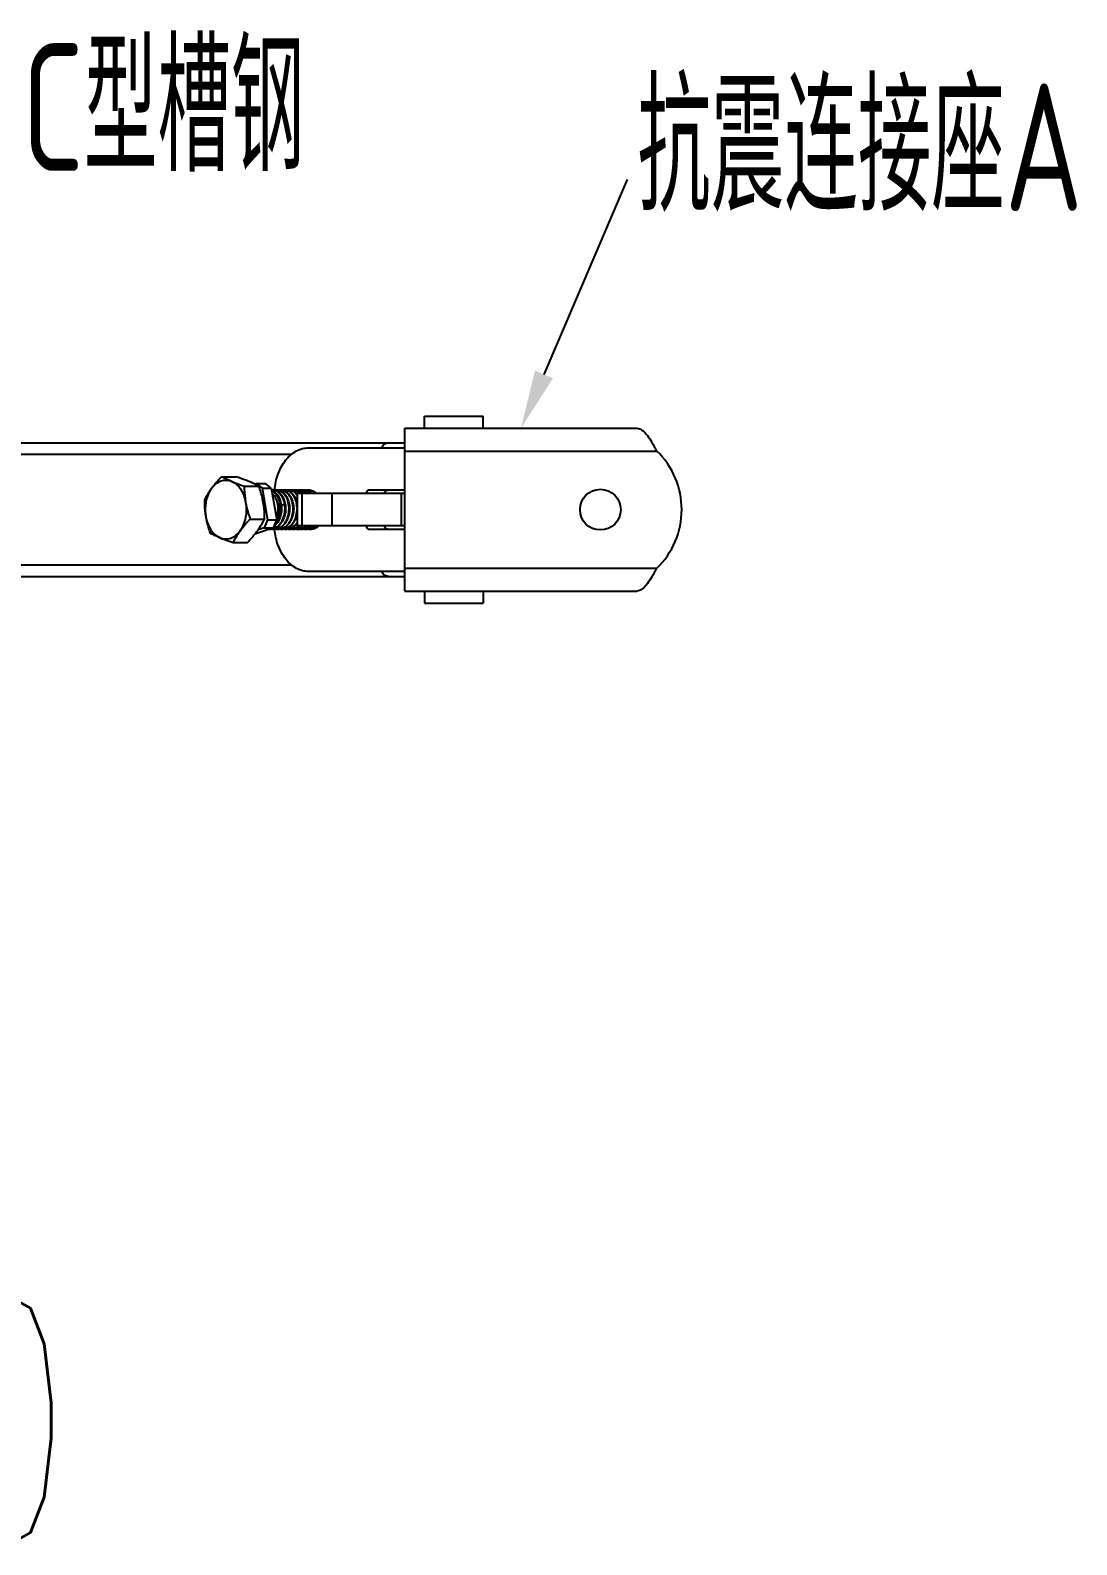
# Model space of a CAD drawing. Extents: x 4995099 to 5303443, y 4627657 to 4889583.
# Drawn here: x 5053900 to 5057474, y 4761863 to 4767037 of the extents above; entities that cross this region are included whole.
import ezdxf

# ---------------------------------------------------------------- set-up
doc = ezdxf.new("R2010")
doc.units = 0
doc.header["$LTSCALE"] = 1000
doc.header["$MEASUREMENT"] = 0
doc.layers.get('0').update_dxf_attribs({"color": 4, "linetype": 'CONTINUOUS'})
doc.layers.add('TWT_TEXT', color=7, linetype='CONTINUOUS')
doc.styles.add('HZTXT', font='TXT', dxfattribs={"bigfont": 'HZTXT'})
doc.styles.get("Standard").update_dxf_attribs({"font": 'GBENOR', "bigfont": 'GBCBIG'})

msp = doc.modelspace()

# ---------------------------------------------------------------- linework, layer by layer
at = {"linetype": 'Continuous'}
for p, q in [((5055246.4, 4765677.1), (5055246.4, 4765718.8)), ((5055446.6, 4765677.1), (5055446.6, 4765718.8)), ((5055179.7, 4765121), (5055179.7, 4765677.1)), ((5055179.7, 4765677.1), (5055971.8, 4765677.1)), ((5051490.4, 4765627), (5055179.7, 4765627)), ((5054851, 4765610.3), (5055179.7, 4765610.3)), ((5055179.7, 4765599.2), (5056039.9, 4765599.2)), ((5051655.4, 4765588.1), (5054792.1, 4765588.1)), ((5054553.4, 4765511.2), (5054602.2, 4765511.2)), ((5054666.7, 4765486.3), (5054672.4, 4765488.3)), ((5054672.4, 4765488.3), (5054691.4, 4765472)), ((5054672.4, 4765488.3), (5054703.8, 4765488.3)), ((5054722.9, 4765472), (5054703.8, 4765488.3)), ((5054631.9, 4765479.2), (5054680.7, 4765479.2)), ((5054691.4, 4765472), (5054710.3, 4765364)), ((5054691.4, 4765472), (5054722.9, 4765472)), ((5054722.9, 4765472), (5054741.8, 4765364)), ((5054811.2, 4765454.6), (5054811.2, 4765343.4)), ((5055179.7, 4765454.6), (5054811.2, 4765454.6)), ((5054827.5, 4765454.6), (5054827.5, 4765343.4)), ((5054930.3, 4765454.6), (5054930.3, 4765343.4)), ((5055179.7, 4765465.8), (5055055.5, 4765465.8)), ((5055166.2, 4765454.6), (5055166.2, 4765343.4)), ((5054768.8, 4765417), (5054757.3, 4765414.1)), ((5054651.5, 4765367), (5054700.3, 4765367)), ((5054730.3, 4765337.1), (5054666.5, 4765314.8)), ((5054698.8, 4765337.1), (5054678, 4765329.8)), ((5054710.3, 4765364), (5054698.8, 4765337.1)), ((5054698.8, 4765337.1), (5054730.3, 4765337.1)), ((5054710.3, 4765364), (5054741.8, 4765364)), ((5054730.3, 4765337.1), (5054741.8, 4765364)), ((5055179.7, 4765343.4), (5054811.2, 4765343.4)), ((5054592.6, 4765286.8), (5054641.4, 4765286.8)), ((5055055.5, 4765332.3), (5055179.7, 4765332.3)), ((5051655.4, 4765210), (5054792.1, 4765210)), ((5055179.7, 4765187.7), (5054851, 4765187.7)), ((5055179.7, 4765198.8), (5056039.9, 4765198.8)), ((5051490.4, 4765171), (5055179.7, 4765171)), ((5055179.7, 4765121), (5055971.8, 4765121)), ((5055246.4, 4765121), (5055246.4, 4765079.3)), ((5055446.6, 4765121), (5055446.6, 4765079.3))]:
    msp.add_line(p, q, dxfattribs=at)
for p, q in [((5055246.4, 4765718.8), (5055446.6, 4765718.8)), ((5055246.4, 4765079.3), (5055446.6, 4765079.3))]:
    msp.add_line(p, q)
msp.add_lwpolyline([(5055654.6, 4765860.9), (5055940, 4766526.4)])
msp.add_circle((5055847, 4765399), 69.5, dxfattribs=at)
for centre, radius, start, end in [((5055649, 4765391.4), 442.7, 27.9978, 29.2622), ((5055847, 4765399), 278, 313.9455, 46.0545), ((5054726.2, 4765435.4), 30.4, 86.7845, 94.2112), ((5054740, 4765435.1), 30.7, 90.0499, 101.0645), ((5054740, 4765435.4), 30.4, 86.7743, 90.0077), ((5054753.8, 4765435.1), 30.7, 90.0384, 101.0179), ((5054753.7, 4765435.4), 30.4, 86.7856, 89.9966), ((5054767.5, 4765435.1), 30.7, 90.049, 100.9955), ((5054767.5, 4765435.4), 30.4, 86.7801, 90.0075), ((5054781.3, 4765435.1), 30.7, 90.0437, 101.062), ((5054781.3, 4765435.4), 30.4, 86.7795, 90.0015), ((5054795, 4765435.1), 30.7, 90.0437, 101.0051), ((5054795, 4765435.4), 30.4, 86.7867, 90.0021), ((5054808.8, 4765435.1), 30.7, 90.0497, 101.0016), ((5054774.6, 4765421.2), 47.1, 42.2645, 48.752), ((5054808.8, 4765435.4), 30.4, 86.7769, 90.0081), ((5054771.4, 4765418.3), 51.4, 39.2284, 42.3074), ((5054822.6, 4765435.1), 30.7, 90.0405, 101.0531), ((5054789.3, 4765422.2), 45.8, 45.4702, 48.7951), ((5054822.6, 4765435.4), 30.4, 86.785, 89.9983), ((5054836.3, 4765435.1), 30.7, 90.049, 100.9977), ((5054803, 4765422.2), 45.8, 45.466, 48.8093), ((5054836.3, 4765435.4), 30.4, 86.7894, 90.0075), ((5054850.1, 4765435.1), 30.7, 90.0526, 101.0446), ((5054816.8, 4765422.2), 45.8, 45.4871, 48.7938), ((5054850.1, 4765435.4), 30.4, 86.7735, 90.0108), ((5054830.5, 4765422.2), 45.8, 45.4665, 48.8015), ((5054668.4, 4765402.5), 89.6, 7.4386, 9.2614), ((5054685, 4765402.8), 73.2, 10.5055, 11.1799), ((5054684.3, 4765402.7), 73.9, 8.9052, 10.5042), ((5054711.4, 4765402.6), 74.3, 9.0333, 9.9567), ((5054706.8, 4765402.1), 79, 352.211, 352.5185), ((5054725.6, 4765402.7), 73.9, 8.9818, 11.0323), ((5054733.1, 4765369.2), 36.9, 260.1078, 269.9722), ((5054718.5, 4765372), 39.8, 288.4202, 290.7394), ((5054720.6, 4765371.1), 38.9, 285.8298, 288.459), ((5054746.9, 4765369.2), 36.9, 260.0711, 269.9827), ((5054732.4, 4765371.8), 39.6, 288.4602, 290.6746), ((5054734.4, 4765371.1), 38.9, 285.9611, 288.4588), ((5054760.6, 4765369.1), 36.9, 260.1504, 269.9814), ((5054746.2, 4765371.8), 39.6, 288.4602, 290.6754), ((5054748.1, 4765371.1), 38.9, 285.9619, 288.4588), ((5054774.4, 4765369.1), 36.8, 260.395, 269.9755), ((5054759.9, 4765371.8), 39.6, 288.4602, 290.6741), ((5054761.9, 4765371.1), 38.9, 285.9641, 288.119), ((5054761.8, 4765371.4), 39.1, 288.117, 288.456), ((5054788.2, 4765369.2), 36.9, 260.0747, 269.9827), ((5054773.7, 4765371.8), 39.6, 288.4603, 290.6749), ((5054775.6, 4765371.1), 38.9, 285.9612, 288.4588), ((5054801.9, 4765369.1), 36.9, 260.141, 269.976), ((5054787.5, 4765371.8), 39.6, 288.4602, 290.6747), ((5054789.4, 4765371.1), 38.9, 285.9616, 288.4588), ((5054815.7, 4765369.2), 36.9, 260.0816, 269.9797), ((5054781.8, 4765381.3), 50.7, 307.6353, 311.5837), ((5054801.2, 4765371.8), 39.6, 288.4602, 290.6743), ((5054803.2, 4765371.1), 38.9, 285.9612, 288.4588), ((5054829.4, 4765369.1), 36.9, 260.1633, 269.9862), ((5054815, 4765371.8), 39.6, 288.4603, 290.6751), ((5054816.9, 4765371.1), 38.9, 285.9624, 288.4588), ((5054795, 4765382), 51.6, 309.969, 311.5623), ((5054797.1, 4765381.5), 51, 308.3867, 311.6033), ((5054843.2, 4765369.2), 36.9, 260.1241, 269.9724), ((5054828.7, 4765371.8), 39.6, 288.4602, 290.6742), ((5054830.7, 4765371.1), 38.9, 285.9615, 288.4588), ((5054857, 4765369.2), 36.9, 260.0725, 269.9827), ((5054842.5, 4765371.8), 39.6, 288.4602, 290.6744), ((5054844.5, 4765371.1), 38.9, 285.9611, 288.4588), ((5054856.3, 4765371.8), 39.6, 288.4603, 290.6754), ((5054858.2, 4765371.1), 38.9, 285.9619, 288.4588), ((5054849.7, 4765382.4), 52.1, 311.2696, 311.5925), ((5054851.8, 4765381.9), 51.5, 309.7045, 311.528), ((5054719.2, 4765369.1), 36.8, 266.5315, 270.0065), ((5054719.2, 4765369), 36.7, 270.0081, 272.8567), ((5054719.2, 4765369.1), 36.8, 272.8574, 275.2194), ((5054733.1, 4765368.8), 36.6, 269.9973, 272.6949), ((5054746.9, 4765368.8), 36.6, 270.008, 272.693), ((5054746.9, 4765368.9), 36.6, 272.6938, 275.2451), ((5054760.6, 4765368.8), 36.6, 270.0063, 272.6857), ((5054774.4, 4765368.8), 36.5, 270.0004, 272.6959), ((5054788.1, 4765368.8), 36.6, 270.008, 272.6878), ((5054788.1, 4765368.9), 36.6, 272.6886, 275.2518), ((5054801.9, 4765368.8), 36.6, 270.0011, 272.692), ((5054815.7, 4765368.8), 36.6, 270.005, 272.6978), ((5054815.7, 4765368.9), 36.6, 272.6985, 275.2581), ((5054829.4, 4765368.9), 36.6, 270.011, 272.6839), ((5054843.2, 4765368.8), 36.6, 269.9975, 272.695), ((5054857, 4765368.8), 36.6, 270.008, 272.6973), ((5054857, 4765368.9), 36.6, 272.6981, 275.2477), ((5055649, 4765406.7), 442.7, 330.7378, 332.0022)]:
    msp.add_arc(centre, radius, start, end, dxfattribs=at)
for points, knots in [([(5055971.8, 4765677.1), (5055984.3, 4765677.1), (5056003, 4765660), (5056020.2, 4765634.1), (5056030.1, 4765616.9), (5056035.2, 4765607.8)], [0, 0, 0, 0, 0.388881, 0.673899, 1, 1, 1, 1]), ([(5054734, 4765465), (5054735.8, 4765484.4), (5054743.9, 4765521.4), (5054769.5, 4765569), (5054806.2, 4765602), (5054836.7, 4765610.3), (5054851, 4765610.3)], [0, 0, 0, 0, 0.288185, 0.553327, 0.788006, 1, 1, 1, 1]), ([(5055099.8, 4765610.5), (5055102.1, 4765615.1), (5055108.1, 4765623.3), (5055117.9, 4765627), (5055122.3, 4765627)], [0, 0, 0, 0, 0.538137, 1, 1, 1, 1]), ([(5054518.8, 4765471.2), (5054521.4, 4765474.6), (5054532.1, 4765488.6), (5054544.1, 4765501.6), (5054553.4, 4765511.2)], [0, 0, 0, 0, 0.240981, 1, 1, 1, 1]), ([(5054587.6, 4765495.2), (5054581.8, 4765497.5), (5054569.3, 4765500.3), (5054550.2, 4765497.2), (5054532.6, 4765487.1), (5054523.1, 4765476.9), (5054518.8, 4765471.2)], [0, 0, 0, 0, 0.238229, 0.47528, 0.726056, 1, 1, 1, 1]), ([(5054587.6, 4765495.2), (5054584.4, 4765496.5), (5054572.8, 4765501.4), (5054561.4, 4765506.9), (5054553.4, 4765511.2)], [0, 0, 0, 0, 0.275005, 1, 1, 1, 1]), ([(5054636.6, 4765423.1), (5054635.2, 4765431.3), (5054630.9, 4765447.2), (5054620, 4765468.4), (5054605.7, 4765485.1), (5054593.7, 4765492.7), (5054587.6, 4765495.2)], [0, 0, 0, 0, 0.27851, 0.540172, 0.780428, 1, 1, 1, 1]), ([(5054587.6, 4765495.2), (5054591, 4765493.8), (5054605.6, 4765488), (5054620.5, 4765482.9), (5054631.9, 4765479.2)], [0, 0, 0, 0, 0.233658, 1, 1, 1, 1]), ([(5054646.5, 4765495.2), (5054643.1, 4765496.6), (5054628.5, 4765502.3), (5054613.6, 4765507.5), (5054602.2, 4765511.2)], [0, 0, 0, 0, 0.233658, 1, 1, 1, 1]), ([(5054680.7, 4765479.2), (5054678.2, 4765480.5), (5054667, 4765486.3), (5054655.5, 4765491.5), (5054646.5, 4765495.2)], [0, 0, 0, 0, 0.226572, 1, 1, 1, 1]), ([(5054518.8, 4765471.2), (5054516.4, 4765467.9), (5054507.4, 4765455), (5054499.6, 4765441.4), (5054494.5, 4765431.1)], [0, 0, 0, 0, 0.263099, 1, 1, 1, 1]), ([(5054518.8, 4765471.2), (5054514.2, 4765464.9), (5054498, 4765435.6), (5054494.8, 4765400), (5054499.2, 4765375)], [0, 0, 0, 0, 0.235366, 1, 1, 1, 1]), ([(5054636.6, 4765423.1), (5054635.8, 4765427.8), (5054633, 4765446.3), (5054632, 4765465.1), (5054631.9, 4765479.2)], [0, 0, 0, 0, 0.254083, 1, 1, 1, 1]), ([(5054695.6, 4765423.1), (5054694.8, 4765427.8), (5054691, 4765446.8), (5054685.4, 4765465.4), (5054680.7, 4765479.2)], [0, 0, 0, 0, 0.248499, 1, 1, 1, 1]), ([(5054724.3, 4765464), (5054725.4, 4765463.7), (5054729.9, 4765461.8), (5054734.1, 4765459.1), (5054736.8, 4765456.6)], [0, 0, 0, 0, 0.241445, 1, 1, 1, 1]), ([(5054734.8, 4765347.3), (5054742.4, 4765355.3), (5054750.5, 4765371.2), (5054754.8, 4765393.9), (5054754.9, 4765411.8), (5054751.5, 4765428.8), (5054743.6, 4765447.6), (5054732.9, 4765459.1), (5054724.5, 4765462.9)], [0, 0, 0, 0, 0.255096, 0.39268, 0.530602, 0.663916, 0.788307, 1, 1, 1, 1]), ([(5054726, 4765455), (5054736, 4765445.3), (5054745.2, 4765423.5), (5054746.4, 4765393.9), (5054743.2, 4765378.3), (5054740.6, 4765370.9)], [0, 0, 0, 0, 0.470214, 0.736055, 1, 1, 1, 1]), ([(5054727.9, 4765465.8), (5054731.9, 4765465.8), (5054740.3, 4765464), (5054747.4, 4765459.4), (5054750.6, 4765456.6)], [0, 0, 0, 0, 0.482589, 1, 1, 1, 1]), ([(5054768.8, 4765417), (5054767.8, 4765423.5), (5054764.3, 4765435.8), (5054755.2, 4765451.4), (5054742.8, 4765462.3), (5054732.7, 4765465.4), (5054727.9, 4765465.7)], [0, 0, 0, 0, 0.290521, 0.554658, 0.788516, 1, 1, 1, 1]), ([(5054736.8, 4765456.6), (5054739.4, 4765454.4), (5054749.5, 4765443.2), (5054754.9, 4765428.4), (5054756.8, 4765417)], [0, 0, 0, 0, 0.227377, 1, 1, 1, 1]), ([(5054741.7, 4765465.8), (5054745.7, 4765465.8), (5054754, 4765464), (5054761.1, 4765459.4), (5054764.4, 4765456.6)], [0, 0, 0, 0, 0.482586, 1, 1, 1, 1]), ([(5054746.4, 4765334.8), (5054752.2, 4765337), (5054763.6, 4765344.6), (5054775.7, 4765362), (5054782.9, 4765383.4), (5054784.6, 4765406.7), (5054780.8, 4765429), (5054771.8, 4765447.9), (5054758.5, 4765461.5), (5054747.1, 4765465.4), (5054741.7, 4765465.7)], [0, 0, 0, 0, 0.11422, 0.241557, 0.38018, 0.523371, 0.662464, 0.789655, 0.901082, 1, 1, 1, 1]), ([(5054764.4, 4765456.6), (5054772.8, 4765449.3), (5054781.7, 4765432.8), (5054785.9, 4765409.1), (5054785.3, 4765389.5), (5054780.8, 4765370.7), (5054772.5, 4765354.2), (5054761.2, 4765341.4), (5054751.6, 4765335.9), (5054746.7, 4765334.2)], [0, 0, 0, 0, 0.234995, 0.369193, 0.507415, 0.643708, 0.772808, 0.891506, 1, 1, 1, 1]), ([(5054750.6, 4765456.6), (5054753.1, 4765454.4), (5054763.2, 4765443.3), (5054768.6, 4765428.6), (5054770.5, 4765417.3)], [0, 0, 0, 0, 0.22749, 1, 1, 1, 1]), ([(5054755.4, 4765465.8), (5054759.4, 4765465.8), (5054767.8, 4765464), (5054774.9, 4765459.4), (5054778.1, 4765456.6)], [0, 0, 0, 0, 0.482586, 1, 1, 1, 1]), ([(5054760.2, 4765334.8), (5054766, 4765337), (5054777.3, 4765344.6), (5054789.4, 4765362), (5054796.7, 4765383.5), (5054798.4, 4765406.7), (5054794.5, 4765429), (5054785.5, 4765448), (5054772.3, 4765461.5), (5054760.8, 4765465.4), (5054755.4, 4765465.7)], [0, 0, 0, 0, 0.114222, 0.241564, 0.380183, 0.523375, 0.662466, 0.789658, 0.901085, 1, 1, 1, 1]), ([(5054778.1, 4765456.6), (5054786.5, 4765449.3), (5054795.4, 4765432.8), (5054799.7, 4765409.1), (5054799.1, 4765389.5), (5054794.5, 4765370.7), (5054786.3, 4765354.2), (5054774.9, 4765341.4), (5054765.3, 4765335.9), (5054760.4, 4765334.2)], [0, 0, 0, 0, 0.235001, 0.369196, 0.507414, 0.643709, 0.772807, 0.891505, 1, 1, 1, 1]), ([(5054769.2, 4765465.8), (5054773.2, 4765465.8), (5054781.6, 4765464), (5054788.7, 4765459.4), (5054791.9, 4765456.6)], [0, 0, 0, 0, 0.482588, 1, 1, 1, 1]), ([(5054811.2, 4765405.2), (5054811, 4765413), (5054808.7, 4765427.9), (5054799.8, 4765447.4), (5054786.4, 4765461.3), (5054774.7, 4765465.4), (5054769.2, 4765465.7)], [0, 0, 0, 0, 0.291873, 0.559175, 0.79302, 1, 1, 1, 1]), ([(5054783, 4765465.8), (5054787, 4765465.8), (5054795.3, 4765464), (5054802.4, 4765459.4), (5054805.7, 4765456.6)], [0, 0, 0, 0, 0.482585, 1, 1, 1, 1]), ([(5054811.3, 4765448.5), (5054807.7, 4765453.4), (5054799.5, 4765461.6), (5054788.3, 4765465.4), (5054783, 4765465.7)], [0, 0, 0, 0, 0.52908, 1, 1, 1, 1]), ([(5054791.9, 4765456.6), (5054794.3, 4765454.5), (5054803.9, 4765444.1), (5054809.3, 4765430.3), (5054811.3, 4765419.7)], [0, 0, 0, 0, 0.228177, 1, 1, 1, 1]), ([(5054796.7, 4765465.8), (5054800.7, 4765465.8), (5054809.1, 4765464), (5054816.2, 4765459.4), (5054819.4, 4765456.6)], [0, 0, 0, 0, 0.482586, 1, 1, 1, 1]), ([(5054819.6, 4765454.8), (5054816.5, 4765457.9), (5054809.4, 4765463.2), (5054800.9, 4765465.5), (5054796.7, 4765465.7)], [0, 0, 0, 0, 0.520001, 1, 1, 1, 1]), ([(5054810.5, 4765465.8), (5054814.5, 4765465.8), (5054822.9, 4765464), (5054830, 4765459.4), (5054833.2, 4765456.6)], [0, 0, 0, 0, 0.482587, 1, 1, 1, 1]), ([(5054833.4, 4765454.8), (5054830.2, 4765457.9), (5054823.2, 4765463.2), (5054814.6, 4765465.5), (5054810.5, 4765465.7)], [0, 0, 0, 0, 0.520002, 1, 1, 1, 1]), ([(5054824.3, 4765465.8), (5054828.3, 4765465.8), (5054836.6, 4765464), (5054843.7, 4765459.4), (5054846.9, 4765456.6)], [0, 0, 0, 0, 0.482583, 1, 1, 1, 1]), ([(5054847.2, 4765454.8), (5054844, 4765457.9), (5054836.9, 4765463.2), (5054828.4, 4765465.5), (5054824.3, 4765465.7)], [0, 0, 0, 0, 0.52002, 1, 1, 1, 1]), ([(5054838, 4765465.8), (5054842, 4765465.8), (5054850.4, 4765464), (5054857.5, 4765459.4), (5054860.7, 4765456.6)], [0, 0, 0, 0, 0.482588, 1, 1, 1, 1]), ([(5054860.9, 4765454.8), (5054857.7, 4765458), (5054850.7, 4765463.2), (5054842.1, 4765465.5), (5054838, 4765465.7)], [0, 0, 0, 0, 0.519993, 1, 1, 1, 1]), ([(5054851.8, 4765465.8), (5054856.2, 4765465.8), (5054865.4, 4765463.7), (5054873, 4765458.1), (5054876.4, 4765454.8)], [0, 0, 0, 0, 0.479607, 1, 1, 1, 1]), ([(5054874.7, 4765454.8), (5054871.5, 4765457.9), (5054864.5, 4765463.2), (5054855.9, 4765465.5), (5054851.8, 4765465.7)], [0, 0, 0, 0, 0.520009, 1, 1, 1, 1]), ([(5055055.5, 4765465.8), (5055053.4, 4765465.8), (5055048.7, 4765462.4), (5055047.6, 4765457.4), (5055047.6, 4765454.6)], [0, 0, 0, 0, 0.440239, 1, 1, 1, 1]), ([(5055110.6, 4765454.6), (5055110.6, 4765457.4), (5055111.6, 4765462.4), (5055116.3, 4765465.8), (5055118.4, 4765465.8)], [0, 0, 0, 0, 0.559761, 1, 1, 1, 1]), ([(5054494.5, 4765431.1), (5054494.5, 4765426.5), (5054494.9, 4765407.7), (5054496.8, 4765388.9), (5054499.2, 4765375)], [0, 0, 0, 0, 0.246121, 1, 1, 1, 1]), ([(5054617, 4765326.9), (5054621.6, 4765333.2), (5054637.8, 4765362.4), (5054641, 4765398), (5054636.6, 4765423.1)], [0, 0, 0, 0, 0.235366, 1, 1, 1, 1]), ([(5054651.5, 4765367), (5054650, 4765371.6), (5054643.9, 4765389.9), (5054639.1, 4765408.8), (5054636.6, 4765423.1)], [0, 0, 0, 0, 0.251163, 1, 1, 1, 1]), ([(5054700.3, 4765367), (5054700.3, 4765371.6), (5054699.9, 4765390.3), (5054698, 4765409.1), (5054695.6, 4765423.1)], [0, 0, 0, 0, 0.246121, 1, 1, 1, 1]), ([(5054757.2, 4765414.1), (5054759, 4765400.3), (5054756.7, 4765373.2), (5054742.1, 4765349.1), (5054732.3, 4765341.4)], [0, 0, 0, 0, 0.526254, 1, 1, 1, 1]), ([(5054732.6, 4765334.8), (5054739.1, 4765337.3), (5054751.7, 4765346.3), (5054764.2, 4765366.5), (5054770.5, 4765391), (5054770.2, 4765408.4), (5054768.8, 4765417)], [0, 0, 0, 0, 0.217951, 0.46337, 0.729831, 1, 1, 1, 1]), ([(5054770.5, 4765417.3), (5054771.9, 4765408.6), (5054772.3, 4765390.8), (5054765.7, 4765365.7), (5054752.6, 4765345.3), (5054739.6, 4765336.5), (5054732.9, 4765334.2)], [0, 0, 0, 0, 0.271171, 0.538307, 0.783282, 1, 1, 1, 1]), ([(5054739, 4765435.8), (5054741.6, 4765431), (5054749.4, 4765409.7), (5054747.6, 4765385.1), (5054740.9, 4765369.3)], [0, 0, 0, 0, 0.239303, 1, 1, 1, 1]), ([(5054757.3, 4765414.1), (5054757.7, 4765411.7), (5054758.7, 4765401.8), (5054757.9, 4765391.6), (5054756.2, 4765384.3)], [0, 0, 0, 0, 0.247915, 1, 1, 1, 1]), ([(5054770.3, 4765418.4), (5054770.9, 4765415.6), (5054772.7, 4765404.2), (5054771.9, 4765392.3), (5054769.8, 4765383.8)], [0, 0, 0, 0, 0.246468, 1, 1, 1, 1]), ([(5054773.9, 4765334.8), (5054779.4, 4765336.8), (5054790, 4765343.8), (5054801.8, 4765359.6), (5054809.4, 4765379.4), (5054811.2, 4765393.8), (5054811.3, 4765401.2)], [0, 0, 0, 0, 0.218898, 0.461373, 0.725247, 1, 1, 1, 1]), ([(5054811.3, 4765384.4), (5054810.2, 4765378.5), (5054806.9, 4765367.2), (5054798.6, 4765352.3), (5054787.7, 4765340.7), (5054778.8, 4765335.8), (5054774.2, 4765334.2)], [0, 0, 0, 0, 0.276521, 0.537648, 0.778453, 1, 1, 1, 1]), ([(5054784.8, 4765414.3), (5054785.1, 4765412.4), (5054786, 4765405), (5054785.8, 4765397.4), (5054785.1, 4765391.8)], [0, 0, 0, 0, 0.247252, 1, 1, 1, 1]), ([(5054798.6, 4765414.2), (5054799, 4765411.8), (5054800, 4765402.2), (5054799.3, 4765392.4), (5054797.7, 4765385.2)], [0, 0, 0, 0, 0.247797, 1, 1, 1, 1]), ([(5054499.2, 4765375), (5054500, 4765370.3), (5054503.8, 4765351.3), (5054509.4, 4765332.7), (5054514.1, 4765318.9)], [0, 0, 0, 0, 0.248499, 1, 1, 1, 1]), ([(5054499.2, 4765375), (5054500.7, 4765366.7), (5054505, 4765350.8), (5054515.8, 4765329.7), (5054530.2, 4765313), (5054542.1, 4765305.4), (5054548.3, 4765302.9)], [0, 0, 0, 0, 0.27851, 0.540172, 0.780428, 1, 1, 1, 1]), ([(5054617, 4765326.9), (5054619.5, 4765330.3), (5054630.3, 4765344.3), (5054642.2, 4765357.4), (5054651.5, 4765367)], [0, 0, 0, 0, 0.240981, 1, 1, 1, 1]), ([(5054676, 4765326.9), (5054678.4, 4765330.2), (5054687.4, 4765343), (5054695.2, 4765356.6), (5054700.3, 4765367)], [0, 0, 0, 0, 0.263099, 1, 1, 1, 1]), ([(5054787.7, 4765334.8), (5054792.3, 4765336.5), (5054801.4, 4765342), (5054808.3, 4765349.9), (5054811.3, 4765354.4)], [0, 0, 0, 0, 0.478395, 1, 1, 1, 1]), ([(5054811.2, 4765351.9), (5054808.1, 4765347.8), (5054801.2, 4765340.6), (5054792.4, 4765335.7), (5054788, 4765334.2)], [0, 0, 0, 0, 0.520421, 1, 1, 1, 1]), ([(5054801.4, 4765334.8), (5054802.4, 4765335.1), (5054806.4, 4765336.8), (5054810.2, 4765339.1), (5054812.8, 4765341.2)], [0, 0, 0, 0, 0.244171, 1, 1, 1, 1]), ([(5054817.2, 4765343.4), (5054816, 4765342.3), (5054811.3, 4765338.6), (5054805.9, 4765335.7), (5054801.7, 4765334.2)], [0, 0, 0, 0, 0.259878, 1, 1, 1, 1]), ([(5054815.2, 4765334.8), (5054816.4, 4765335.2), (5054821, 4765337.2), (5054825.2, 4765340), (5054828.1, 4765342.4)], [0, 0, 0, 0, 0.243219, 1, 1, 1, 1]), ([(5054828.8, 4765341.6), (5054827.7, 4765340.7), (5054823.7, 4765337.8), (5054819, 4765335.4), (5054815.5, 4765334.2)], [0, 0, 0, 0, 0.258068, 1, 1, 1, 1]), ([(5054829, 4765334.8), (5054830.2, 4765335.2), (5054835.3, 4765337.4), (5054839.9, 4765340.6), (5054843, 4765343.4)], [0, 0, 0, 0, 0.242544, 1, 1, 1, 1]), ([(5054844.7, 4765343.4), (5054843.5, 4765342.3), (5054838.9, 4765338.6), (5054833.5, 4765335.7), (5054829.2, 4765334.2)], [0, 0, 0, 0, 0.259876, 1, 1, 1, 1]), ([(5054842.7, 4765334.8), (5054844, 4765335.2), (5054849, 4765337.4), (5054853.6, 4765340.6), (5054856.8, 4765343.4)], [0, 0, 0, 0, 0.242552, 1, 1, 1, 1]), ([(5054858.5, 4765343.4), (5054857.3, 4765342.3), (5054852.6, 4765338.6), (5054847.2, 4765335.7), (5054843, 4765334.2)], [0, 0, 0, 0, 0.25988, 1, 1, 1, 1]), ([(5054856.5, 4765334.8), (5054857.7, 4765335.2), (5054862.8, 4765337.4), (5054867.4, 4765340.6), (5054870.5, 4765343.4)], [0, 0, 0, 0, 0.242549, 1, 1, 1, 1]), ([(5054872.2, 4765343.4), (5054871, 4765342.3), (5054866.4, 4765338.5), (5054861, 4765335.7), (5054856.8, 4765334.2)], [0, 0, 0, 0, 0.25985, 1, 1, 1, 1]), ([(5054870.3, 4765334.8), (5054871.5, 4765335.2), (5054876.5, 4765337.4), (5054881, 4765340.5), (5054884.1, 4765343.2)], [0, 0, 0, 0, 0.242679, 1, 1, 1, 1]), ([(5054884.7, 4765342.3), (5054883.6, 4765341.4), (5054879.3, 4765338.1), (5054874.4, 4765335.5), (5054870.5, 4765334.2)], [0, 0, 0, 0, 0.25881, 1, 1, 1, 1]), ([(5055047.6, 4765343.4), (5055047.6, 4765340.7), (5055048.7, 4765335.6), (5055053.4, 4765332.3), (5055055.5, 4765332.3)], [0, 0, 0, 0, 0.559761, 1, 1, 1, 1]), ([(5055118.4, 4765332.3), (5055116.3, 4765332.3), (5055111.6, 4765335.6), (5055110.6, 4765340.7), (5055110.6, 4765343.4)], [0, 0, 0, 0, 0.440239, 1, 1, 1, 1]), ([(5054548.3, 4765302.9), (5054545.1, 4765304.2), (5054533.5, 4765309.1), (5054522.1, 4765314.6), (5054514.1, 4765318.9)], [0, 0, 0, 0, 0.275005, 1, 1, 1, 1]), ([(5054548.3, 4765302.9), (5054554, 4765300.5), (5054566.5, 4765297.7), (5054585.6, 4765300.9), (5054603.2, 4765311), (5054612.7, 4765321.1), (5054617, 4765326.9)], [0, 0, 0, 0, 0.238229, 0.47528, 0.726056, 1, 1, 1, 1]), ([(5054548.3, 4765302.9), (5054551.7, 4765301.5), (5054566.3, 4765295.7), (5054581.2, 4765290.6), (5054592.6, 4765286.8)], [0, 0, 0, 0, 0.233658, 1, 1, 1, 1]), ([(5054617, 4765326.9), (5054614.5, 4765323.6), (5054605.6, 4765310.8), (5054597.8, 4765297.1), (5054592.6, 4765286.8)], [0, 0, 0, 0, 0.263099, 1, 1, 1, 1]), ([(5054641.4, 4765286.8), (5054644.6, 4765290.1), (5054656.7, 4765302.9), (5054668.2, 4765316.3), (5054676, 4765326.9)], [0, 0, 0, 0, 0.257895, 1, 1, 1, 1]), ([(5054851, 4765187.7), (5054836.8, 4765187.7), (5054806.3, 4765196), (5054769.7, 4765228.8), (5054744.1, 4765276.2), (5054735.9, 4765313), (5054734.1, 4765332.3)], [0, 0, 0, 0, 0.212085, 0.446759, 0.711828, 1, 1, 1, 1]), ([(5055122.3, 4765171), (5055117.9, 4765171), (5055108.1, 4765174.8), (5055102.1, 4765182.9), (5055099.8, 4765187.6)], [0, 0, 0, 0, 0.461863, 1, 1, 1, 1]), ([(5056035.2, 4765190.3), (5056030.1, 4765181.1), (5056020.2, 4765164), (5056003, 4765138.1), (5055984.3, 4765121), (5055971.8, 4765121)], [0, 0, 0, 0, 0.326101, 0.611119, 1, 1, 1, 1])]:
    msp.add_open_spline(points, degree=3, knots=knots, dxfattribs=at)
for points in [[(5054731.2, 4765333.7), (5054727.9, 4765332.8), (5054724.5, 4765332.3), (5054721, 4765332.3)], [(5054722.6, 4765332.4), (5054725.5, 4765332.7), (5054728.3, 4765333.3), (5054731.1, 4765334.2)], [(5054734.8, 4765332.3), (5054738.2, 4765332.5), (5054741.7, 4765333.2), (5054745, 4765334.2)], [(5054745, 4765333.7), (5054741.7, 4765332.8), (5054738.3, 4765332.3), (5054734.8, 4765332.3)], [(5054758.8, 4765333.7), (5054755.5, 4765332.8), (5054752, 4765332.3), (5054748.6, 4765332.3)], [(5054750.2, 4765332.4), (5054753.1, 4765332.7), (5054756, 4765333.3), (5054758.7, 4765334.2)], [(5054762.3, 4765332.3), (5054765.8, 4765332.5), (5054769.2, 4765333.2), (5054772.5, 4765334.2)], [(5054772.6, 4765333.7), (5054769.3, 4765332.8), (5054765.8, 4765332.3), (5054762.3, 4765332.3)], [(5054776.1, 4765332.3), (5054779.5, 4765332.5), (5054783, 4765333.2), (5054786.2, 4765334.2)], [(5054786.3, 4765333.7), (5054783, 4765332.8), (5054779.5, 4765332.3), (5054776.1, 4765332.3)], [(5054800.1, 4765333.7), (5054796.8, 4765332.8), (5054793.3, 4765332.3), (5054789.9, 4765332.3)], [(5054791.5, 4765332.4), (5054794.4, 4765332.7), (5054797.3, 4765333.3), (5054800, 4765334.2)], [(5054803.6, 4765332.3), (5054807.1, 4765332.5), (5054810.5, 4765333.2), (5054813.8, 4765334.2)], [(5054813.9, 4765333.7), (5054810.5, 4765332.8), (5054807.1, 4765332.3), (5054803.6, 4765332.3)], [(5054827.6, 4765333.7), (5054824.3, 4765332.8), (5054820.8, 4765332.3), (5054817.4, 4765332.3)], [(5054819, 4765332.4), (5054821.9, 4765332.7), (5054824.8, 4765333.3), (5054827.5, 4765334.2)], [(5054831.1, 4765332.3), (5054834.6, 4765332.5), (5054838, 4765333.2), (5054841.3, 4765334.2)], [(5054841.4, 4765333.7), (5054838.1, 4765332.8), (5054834.6, 4765332.3), (5054831.1, 4765332.3)], [(5054844.9, 4765332.3), (5054848.3, 4765332.5), (5054851.8, 4765333.2), (5054855.1, 4765334.2)], [(5054855.1, 4765333.7), (5054851.8, 4765332.8), (5054848.4, 4765332.3), (5054844.9, 4765332.3)], [(5054868.9, 4765333.7), (5054865.6, 4765332.8), (5054862.1, 4765332.3), (5054858.7, 4765332.3)], [(5054860.3, 4765332.4), (5054863.2, 4765332.7), (5054866.1, 4765333.3), (5054868.8, 4765334.2)]]:
    msp.add_open_spline(points, degree=3, dxfattribs=at)
msp.add_solid([(5055685.2, 4765847.7), (5055575.8, 4765677.1), (5055623.9, 4765874)])

# ---------------------------------------------------------------- texts
at = {"width": 0.8}
for s, p in [('C型槽钢', (5053870.3, 4766555.7)), ('抗震连接座A', (5055973.7, 4766419.6))]:
    msp.add_text(s, height=435.6, dxfattribs=at).set_placement(p)
at = {"layer": 'TWT_TEXT', "style": 'HZTXT', "width": 0.65}
msp.add_text('管径从DN200到DN350', height=847, dxfattribs=at).set_placement((5046979, 4761864))

doc.saveas('drawing.dxf')
